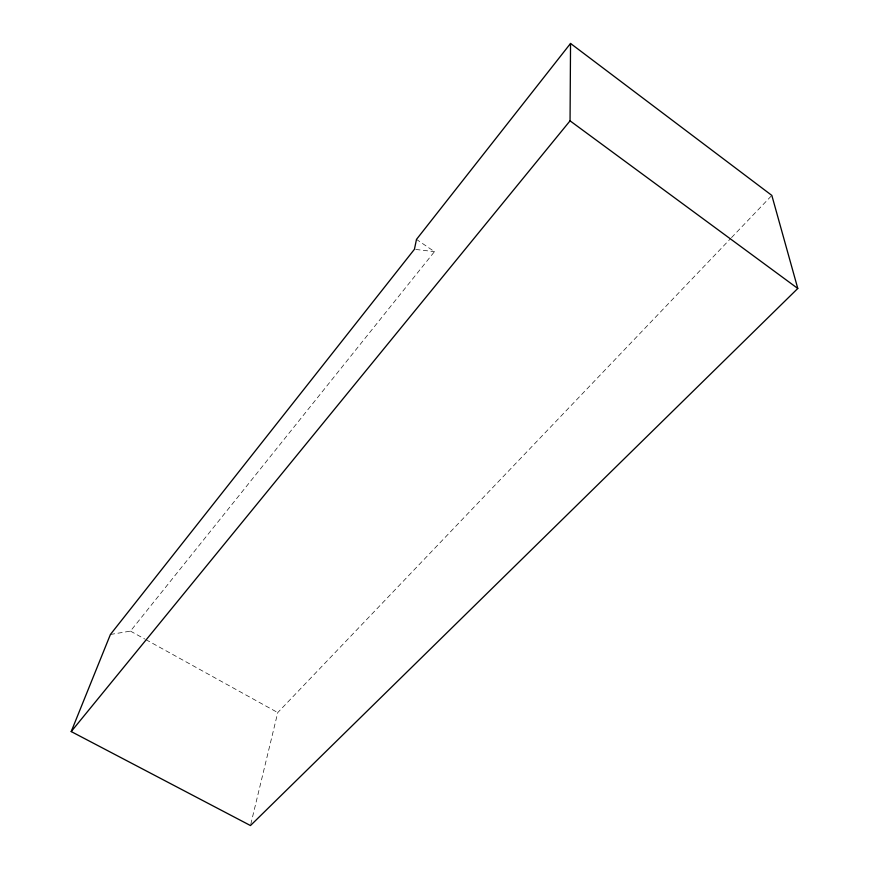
<?xml version="1.0" encoding="UTF-8"?>
<svg xmlns="http://www.w3.org/2000/svg" width="869" height="869" viewBox="0 0 869 869"><rect width="100%" height="100%" fill="white"/><g stroke="black" fill="none" stroke-linecap="round" stroke-linejoin="round"><path stroke-width="0.65" stroke-dasharray="4.34 3.26" d="M250.783 824.236L277.754 712.58L730.59 238.595M110.417 634.468L130.459 631.111L434.467 251.652L416.49 239.399M731.524 237.606L771.835 195.416M415.762 249.457L434.467 251.652M130.459 631.111L144.71 638.987M145.905 639.649L277.754 712.58"/><path stroke-width="1.3" d="M71.215 731.568L570.053 120.834L570.542 43.45L771.835 195.416L797.785 288.465L250.468 825.55L71.215 731.568L110.417 634.468L414.426 249.294L416.49 239.399L570.542 43.45M570.053 120.834L797.785 288.465"/></g></svg>
